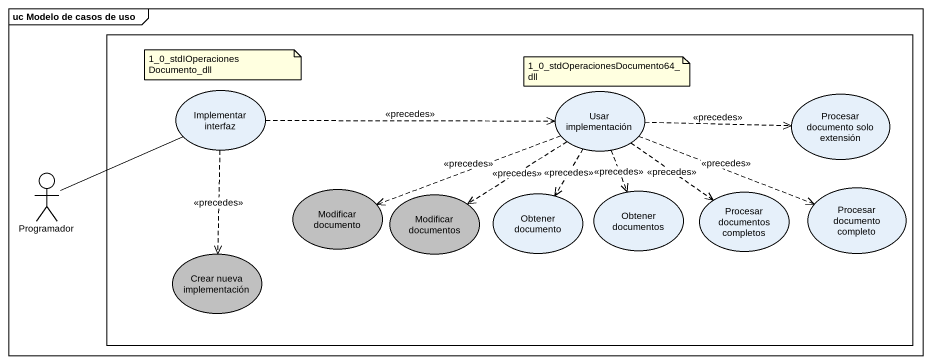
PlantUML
@startuml
mainframe uc Modelo de casos de uso
rectangle " " as rectangle1 {
  usecase "Implementar interfaz" as Implementar_interfaz
  usecase "Usar implementación" as Usar_implementación
  usecase "Procesar documento solo extensión" as Procesar_documento_solo
  usecase "Modificar documento" as Modificar_documento #C0C0C0
  usecase "Modificar documentos" as Modificar_documentos #C0C0C0
  usecase "Obtener documento" as Obtener_documento
  usecase "Obtener documentos" as Obtener_documentos
  usecase "Procesar documentos completos" as Procesar_documentos
  usecase "Procesar documento completo" as Procesar_documento_completo
  usecase "Crear nueva implementación" as Crear_nueva_implementación #C0C0C0
}
actor Programador
Implementar_interfaz .right.> Usar_implementación : <<precedes>>
Implementar_interfaz ..> Crear_nueva_implementación : <<precedes>>
Usar_implementación .right.> Procesar_documento_solo : <<precedes>>
Usar_implementación .left.> Modificar_documento : <<precedes>>
Usar_implementación ..> Modificar_documentos : <<precedes>>
Usar_implementación ..> Obtener_documento : <<precedes>>
Usar_implementación ..> Obtener_documentos : <<precedes>>
Usar_implementación ..> Procesar_documentos : <<precedes>>
Usar_implementación .right.> Procesar_documento_completo : <<precedes>>
Programador -right- Implementar_interfaz
note as N1
  1_0_stdIOperacionesDocumento_dll
end note
note as N2
  1_0_stdOperacionesDocumento64_dll
end note
@enduml
